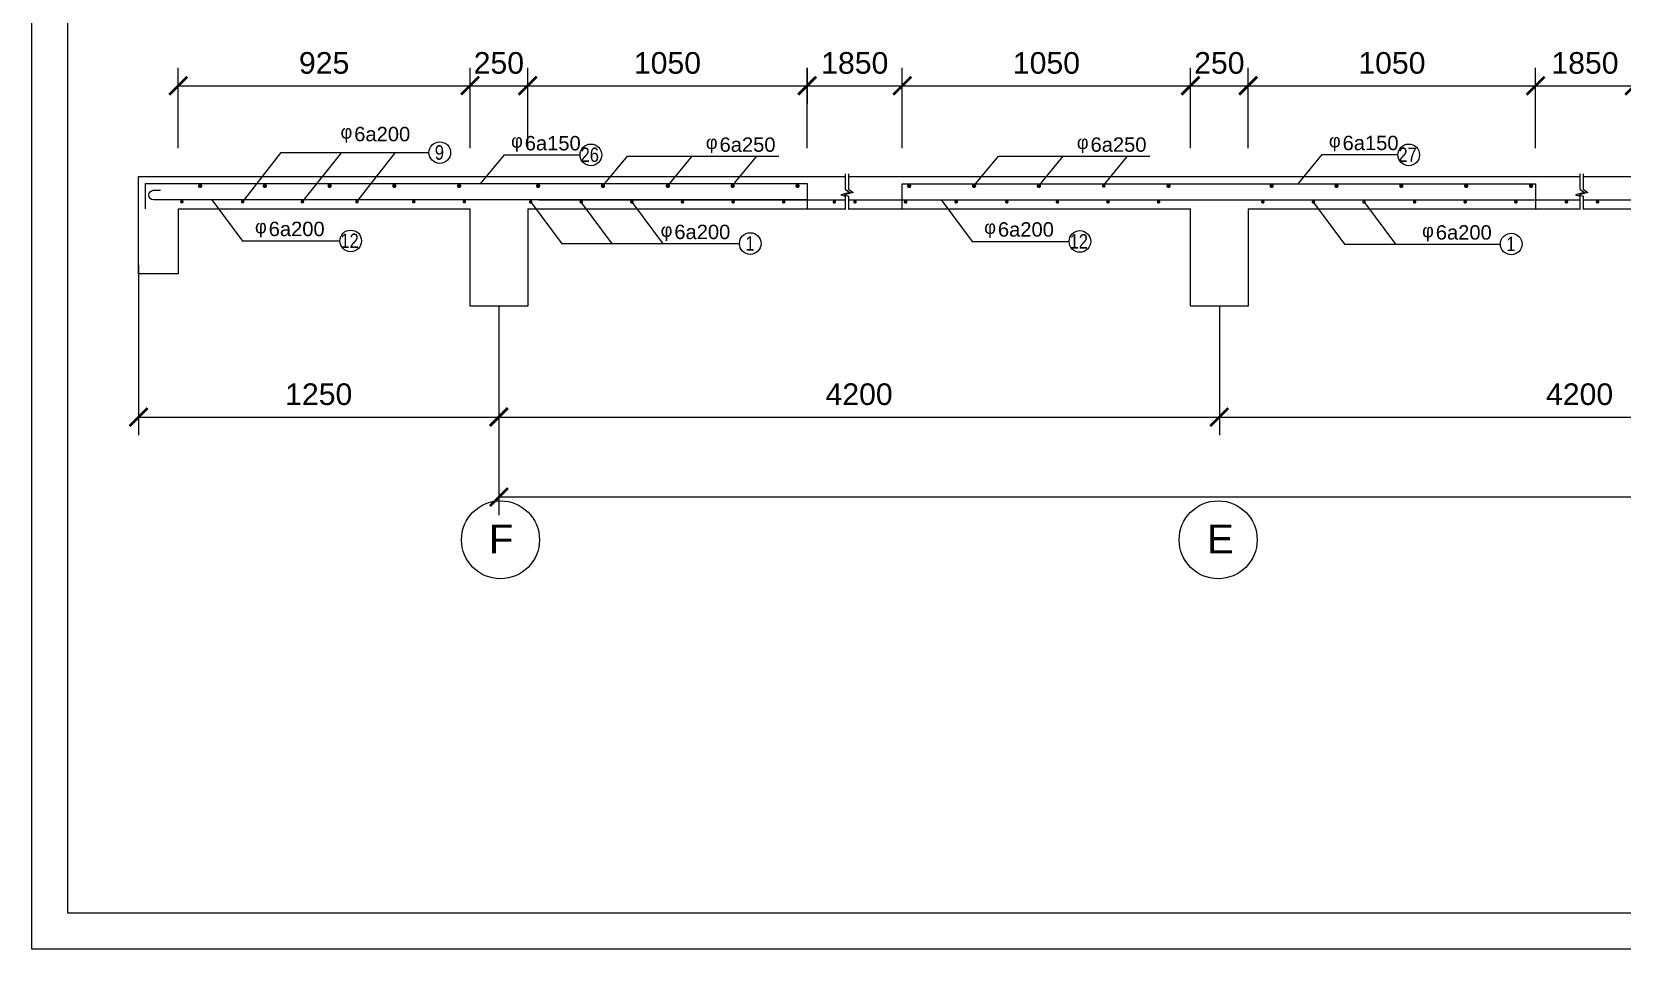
# Model space of a CAD drawing. Extents: x -103300 to -22645, y -943 to 55291.
# Drawn here: x -103300 to -81227, y -943 to 11795 of the extents above; entities that cross this region are included whole.
import ezdxf

# ---------------------------------------------------------------- set-up
doc = ezdxf.new("R2010")
doc.units = 0
doc.header["$LTSCALE"] = 40
doc.layers.get('0').update_dxf_attribs({"linetype": 'CONTINUOUS'})
doc.layers.get('DEFPOINTS').update_dxf_attribs({"linetype": 'CONTINUOUS'})
for name, color, linetype in [('BAO', 3, 'CONTINUOUS'), ('KTHUOT', 6, 'CONTINUOUS'), ('MANH', 2, 'CONTINUOUS'), ('TEXT', 7, 'CONTINUOUS'), ('THEP', 1, 'CONTINUOUS')]:
    doc.layers.add(name, color=color, linetype=linetype)
doc.styles.add('DIM-NEW', font='VHELVCN.TTF')
doc.styles.add('VNI-HELVE', font='VHELVEN.TTF')
doc.dimstyles.new('D1', dxfattribs={"dimscale": 0, "dimtxt": 300, "dimasz": 250, "dimexe": 250, "dimexo": 0, "dimgap": 160, "dimtad": 1, "dimdec": 0, "dimdsep": 46, "dimtxsty": 'VNI-HELVE', "dimblk1": 'ARCHTICK', "dimblk2": 'ARCHTICK', "dimsah": 1, "dimcen": 2.5, "dimclrd": 6, "dimclre": 6, "dimclrt": 6, "dimadec": 0, "dimazin": 0, "dimtfac": 1, "dimtdec": 0, "dimtmove": 0, "dimatfit": 3, "dimldrblk": 'ARCHTICK', "dimfxl": 0, "dimtolj": 1, "dimtzin": 0, "dimarcsym": 0})

# ---------------------------------------------------------------- blocks, each defined once
blk = doc.blocks.new('_ARCHTICK')
at = {"color": 0, "linetype": 'ByBlock', "const_width": 0.15}
blk.add_lwpolyline([(-0.5, -0.5), (0.5, 0.5)], dxfattribs=at)
blk = doc.blocks.new('*D522')
at = {"layer": 'DEFPOINTS', "color": 0, "linetype": 'Continuous'}
for p in [(-96818, 7986), (-46818, 7986), (-96818, 5334)]:
    blk.add_point(p, dxfattribs=at)
at = {"layer": 'KTHUOT', "color": 6, "linetype": 'Continuous', "lineweight": -2}
for p, q in [((-96818, 7986), (-96818, 5084)), ((-46818, 7986), (-46818, 5084)), ((-46818, 5334), (-96818, 5334))]:
    blk.add_line(p, q, dxfattribs=at)
at = {"layer": 'KTHUOT', "color": 6, "linetype": 'Continuous', "lineweight": -2, "xscale": 250, "yscale": 250, "zscale": 250, "rotation": 180}
blk.add_blockref('_ARCHTICK', (-96818, 5334), dxfattribs=at)
at = {"layer": 'KTHUOT', "color": 6, "linetype": 'Continuous', "lineweight": -2, "xscale": 250, "yscale": 250, "zscale": 250}
blk.add_blockref('_ARCHTICK', (-46818, 5334), dxfattribs=at)
at = {"layer": 'KTHUOT', "color": 6, "linetype": 'Continuous', "insert": (-71818, 5648), "char_height": 300, "attachment_point": 5, "style": 'VNI-HELVE'}
blk.add_mtext('\\A1;20800', dxfattribs=at)
blk = doc.blocks.new('*D516')
at = {"layer": 'DEFPOINTS', "color": 0}
for p in [(-86818, 7986), (-76818, 7986), (-76818, 6446)]:
    blk.add_point(p, dxfattribs=at)
at = {"layer": 'KTHUOT', "color": 6, "lineweight": -2}
for p, q in [((-86818, 7986), (-86818, 6196)), ((-76818, 7986), (-76818, 6196)), ((-86818, 6446), (-76818, 6446))]:
    blk.add_line(p, q, dxfattribs=at)
at = {"layer": 'KTHUOT', "color": 6, "lineweight": -2, "xscale": 250, "yscale": 250, "zscale": 250, "rotation": 180}
blk.add_blockref('_ARCHTICK', (-86818, 6446), dxfattribs=at)
at = {"layer": 'KTHUOT', "color": 6, "lineweight": -2, "xscale": 250, "yscale": 250, "zscale": 250}
blk.add_blockref('_ARCHTICK', (-76818, 6446), dxfattribs=at)
at = {"layer": 'KTHUOT', "color": 6, "insert": (-81818, 6761), "char_height": 300, "attachment_point": 5, "style": 'VNI-HELVE'}
blk.add_mtext('\\A1;4200', dxfattribs=at)
blk = doc.blocks.new('*D514')
at = {"layer": 'DEFPOINTS', "color": 0}
for p in [(-101818, 8556), (-96818, 7986), (-96818, 6446)]:
    blk.add_point(p, dxfattribs=at)
at = {"layer": 'KTHUOT', "color": 6, "lineweight": -2}
for p, q in [((-101818, 8556), (-101818, 6196)), ((-96818, 7986), (-96818, 6196)), ((-101818, 6446), (-96818, 6446))]:
    blk.add_line(p, q, dxfattribs=at)
at = {"layer": 'KTHUOT', "color": 6, "lineweight": -2, "xscale": 250, "yscale": 250, "zscale": 250, "rotation": 180}
blk.add_blockref('_ARCHTICK', (-101818, 6446), dxfattribs=at)
at = {"layer": 'KTHUOT', "color": 6, "lineweight": -2, "xscale": 250, "yscale": 250, "zscale": 250}
blk.add_blockref('_ARCHTICK', (-96818, 6446), dxfattribs=at)
at = {"layer": 'KTHUOT', "color": 6, "insert": (-99318, 6761), "char_height": 300, "attachment_point": 5, "style": 'VNI-HELVE'}
blk.add_mtext('\\A1;1250', dxfattribs=at)
blk = doc.blocks.new('*D515')
at = {"layer": 'DEFPOINTS', "color": 0}
for p in [(-96818, 7986), (-86818, 7986), (-86818, 6446)]:
    blk.add_point(p, dxfattribs=at)
at = {"layer": 'KTHUOT', "color": 6, "lineweight": -2}
for p, q in [((-96818, 7986), (-96818, 6196)), ((-86818, 7986), (-86818, 6196)), ((-96818, 6446), (-86818, 6446))]:
    blk.add_line(p, q, dxfattribs=at)
at = {"layer": 'KTHUOT', "color": 6, "lineweight": -2, "xscale": 250, "yscale": 250, "zscale": 250, "rotation": 180}
blk.add_blockref('_ARCHTICK', (-96818, 6446), dxfattribs=at)
at = {"layer": 'KTHUOT', "color": 6, "lineweight": -2, "xscale": 250, "yscale": 250, "zscale": 250}
blk.add_blockref('_ARCHTICK', (-86818, 6446), dxfattribs=at)
at = {"layer": 'KTHUOT', "color": 6, "insert": (-91818, 6761), "char_height": 300, "attachment_point": 5, "style": 'VNI-HELVE'}
blk.add_mtext('\\A1;4200', dxfattribs=at)
blk = doc.blocks.new('*D569')
at = {"layer": 'DEFPOINTS', "color": 0, "linetype": 'Continuous'}
for p in [(-97218, 11047), (-101268, 10181), (-97218, 10181)]:
    blk.add_point(p, dxfattribs=at)
at = {"layer": 'KTHUOT', "color": 6, "linetype": 'Continuous', "lineweight": -2}
for p, q in [((-101268, 10181), (-101268, 11297)), ((-97218, 10181), (-97218, 11297)), ((-101268, 11047), (-97218, 11047))]:
    blk.add_line(p, q, dxfattribs=at)
at = {"layer": 'KTHUOT', "color": 6, "linetype": 'Continuous', "lineweight": -2, "xscale": 250, "yscale": 250, "zscale": 250, "rotation": 180}
blk.add_blockref('_ARCHTICK', (-101268, 11047), dxfattribs=at)
at = {"layer": 'KTHUOT', "color": 6, "linetype": 'Continuous', "lineweight": -2, "xscale": 250, "yscale": 250, "zscale": 250}
blk.add_blockref('_ARCHTICK', (-97218, 11047), dxfattribs=at)
at = {"layer": 'KTHUOT', "color": 6, "linetype": 'Continuous', "insert": (-99243, 11361), "char_height": 300, "attachment_point": 5, "style": 'VNI-HELVE'}
blk.add_mtext('\\A1;925', dxfattribs=at)
blk = doc.blocks.new('*D570')
at = {"layer": 'DEFPOINTS', "color": 0, "linetype": 'Continuous'}
for p in [(-91219, 11047), (-92538, 10181), (-91219, 10181)]:
    blk.add_point(p, dxfattribs=at)
at = {"layer": 'KTHUOT', "color": 6, "linetype": 'Continuous', "lineweight": -2}
for p, q in [((-92538, 10181), (-92538, 11297)), ((-91219, 10181), (-91219, 11297)), ((-92538, 11047), (-91219, 11047))]:
    blk.add_line(p, q, dxfattribs=at)
at = {"layer": 'KTHUOT', "color": 6, "linetype": 'Continuous', "lineweight": -2, "xscale": 250, "yscale": 250, "zscale": 250, "rotation": 180}
blk.add_blockref('_ARCHTICK', (-92538, 11047), dxfattribs=at)
at = {"layer": 'KTHUOT', "color": 6, "linetype": 'Continuous', "lineweight": -2, "xscale": 250, "yscale": 250, "zscale": 250}
blk.add_blockref('_ARCHTICK', (-91219, 11047), dxfattribs=at)
at = {"layer": 'KTHUOT', "color": 6, "linetype": 'Continuous', "insert": (-91878, 11361), "char_height": 300, "attachment_point": 5, "style": 'VNI-HELVE'}
blk.add_mtext('\\A1;1850', dxfattribs=at)
blk = doc.blocks.new('*D571')
at = {"layer": 'DEFPOINTS', "color": 0, "linetype": 'Continuous'}
for p in [(-87218, 11047), (-91219, 10181), (-87218, 10181)]:
    blk.add_point(p, dxfattribs=at)
at = {"layer": 'KTHUOT', "color": 6, "linetype": 'Continuous', "lineweight": -2}
for p, q in [((-91219, 10181), (-91219, 11297)), ((-87218, 10181), (-87218, 11297)), ((-91219, 11047), (-87218, 11047))]:
    blk.add_line(p, q, dxfattribs=at)
at = {"layer": 'KTHUOT', "color": 6, "linetype": 'Continuous', "lineweight": -2, "xscale": 250, "yscale": 250, "zscale": 250, "rotation": 180}
blk.add_blockref('_ARCHTICK', (-91219, 11047), dxfattribs=at)
at = {"layer": 'KTHUOT', "color": 6, "linetype": 'Continuous', "lineweight": -2, "xscale": 250, "yscale": 250, "zscale": 250}
blk.add_blockref('_ARCHTICK', (-87218, 11047), dxfattribs=at)
at = {"layer": 'KTHUOT', "color": 6, "linetype": 'Continuous', "insert": (-89218, 11361), "char_height": 300, "attachment_point": 5, "style": 'VNI-HELVE'}
blk.add_mtext('\\A1;1050', dxfattribs=at)
blk = doc.blocks.new('*D572')
at = {"layer": 'DEFPOINTS', "color": 0}
for p in [(-86418, 11047), (-87218, 10181), (-86418, 10181)]:
    blk.add_point(p, dxfattribs=at)
at = {"layer": 'KTHUOT', "color": 6, "lineweight": -2}
for p, q in [((-87218, 10181), (-87218, 11297)), ((-86418, 10181), (-86418, 11297)), ((-87218, 11047), (-86418, 11047))]:
    blk.add_line(p, q, dxfattribs=at)
at = {"layer": 'KTHUOT', "color": 6, "lineweight": -2, "xscale": 250, "yscale": 250, "zscale": 250, "rotation": 180}
blk.add_blockref('_ARCHTICK', (-87218, 11047), dxfattribs=at)
at = {"layer": 'KTHUOT', "color": 6, "lineweight": -2, "xscale": 250, "yscale": 250, "zscale": 250}
blk.add_blockref('_ARCHTICK', (-86418, 11047), dxfattribs=at)
at = {"layer": 'KTHUOT', "color": 6, "insert": (-86818, 11361), "char_height": 300, "attachment_point": 5, "style": 'VNI-HELVE'}
blk.add_mtext('\\A1;250', dxfattribs=at)
blk = doc.blocks.new('*D589')
at = {"layer": 'DEFPOINTS', "color": 0, "linetype": 'Continuous'}
for p in [(-96418, 11047), (-97218, 10181), (-96418, 10181)]:
    blk.add_point(p, dxfattribs=at)
at = {"layer": 'KTHUOT', "color": 6, "linetype": 'Continuous', "lineweight": -2}
for p, q in [((-97218, 10181), (-97218, 11297)), ((-96418, 10181), (-96418, 11297)), ((-97218, 11047), (-96418, 11047))]:
    blk.add_line(p, q, dxfattribs=at)
at = {"layer": 'KTHUOT', "color": 6, "linetype": 'Continuous', "lineweight": -2, "xscale": 250, "yscale": 250, "zscale": 250, "rotation": 180}
blk.add_blockref('_ARCHTICK', (-97218, 11047), dxfattribs=at)
at = {"layer": 'KTHUOT', "color": 6, "linetype": 'Continuous', "lineweight": -2, "xscale": 250, "yscale": 250, "zscale": 250}
blk.add_blockref('_ARCHTICK', (-96418, 11047), dxfattribs=at)
at = {"layer": 'KTHUOT', "color": 6, "linetype": 'Continuous', "insert": (-96818, 11361), "char_height": 300, "attachment_point": 5, "style": 'VNI-HELVE'}
blk.add_mtext('\\A1;250', dxfattribs=at)
blk = doc.blocks.new('*D590')
at = {"layer": 'DEFPOINTS', "color": 0, "linetype": 'Continuous'}
for p in [(-92538, 11297), (-92538, 11047), (-96418, 10181)]:
    blk.add_point(p, dxfattribs=at)
at = {"layer": 'KTHUOT', "color": 6, "linetype": 'Continuous', "lineweight": -2}
for p, q in [((-96418, 10181), (-96418, 11297)), ((-92538, 11297), (-92538, 10797)), ((-96418, 11047), (-92538, 11047))]:
    blk.add_line(p, q, dxfattribs=at)
at = {"layer": 'KTHUOT', "color": 6, "linetype": 'Continuous', "lineweight": -2, "xscale": 250, "yscale": 250, "zscale": 250, "rotation": 180}
blk.add_blockref('_ARCHTICK', (-96418, 11047), dxfattribs=at)
at = {"layer": 'KTHUOT', "color": 6, "linetype": 'Continuous', "lineweight": -2, "xscale": 250, "yscale": 250, "zscale": 250}
blk.add_blockref('_ARCHTICK', (-92538, 11047), dxfattribs=at)
at = {"layer": 'KTHUOT', "color": 6, "linetype": 'Continuous', "insert": (-94478, 11361), "char_height": 300, "attachment_point": 5, "style": 'VNI-HELVE'}
blk.add_mtext('\\A1;1050', dxfattribs=at)
blk = doc.blocks.new('*D591')
at = {"layer": 'DEFPOINTS', "color": 0, "linetype": 'Continuous'}
for p in [(-82428, 11047), (-86418, 10181), (-82428, 10181)]:
    blk.add_point(p, dxfattribs=at)
at = {"layer": 'KTHUOT', "color": 6, "linetype": 'Continuous', "lineweight": -2}
for p, q in [((-86418, 10181), (-86418, 11297)), ((-82428, 10181), (-82428, 11297)), ((-86418, 11047), (-82428, 11047))]:
    blk.add_line(p, q, dxfattribs=at)
at = {"layer": 'KTHUOT', "color": 6, "linetype": 'Continuous', "lineweight": -2, "xscale": 250, "yscale": 250, "zscale": 250, "rotation": 180}
blk.add_blockref('_ARCHTICK', (-86418, 11047), dxfattribs=at)
at = {"layer": 'KTHUOT', "color": 6, "linetype": 'Continuous', "lineweight": -2, "xscale": 250, "yscale": 250, "zscale": 250}
blk.add_blockref('_ARCHTICK', (-82428, 11047), dxfattribs=at)
at = {"layer": 'KTHUOT', "color": 6, "linetype": 'Continuous', "insert": (-84423, 11361), "char_height": 300, "attachment_point": 5, "style": 'VNI-HELVE'}
blk.add_mtext('\\A1;1050', dxfattribs=at)
blk = doc.blocks.new('*D592')
at = {"layer": 'DEFPOINTS', "color": 0, "linetype": 'Continuous'}
for p in [(-81059, 11047), (-82428, 10181), (-81059, 10181)]:
    blk.add_point(p, dxfattribs=at)
at = {"layer": 'KTHUOT', "color": 6, "linetype": 'Continuous', "lineweight": -2}
for p, q in [((-82428, 10181), (-82428, 11297)), ((-81059, 10181), (-81059, 11297)), ((-82428, 11047), (-81059, 11047))]:
    blk.add_line(p, q, dxfattribs=at)
at = {"layer": 'KTHUOT', "color": 6, "linetype": 'Continuous', "lineweight": -2, "xscale": 250, "yscale": 250, "zscale": 250, "rotation": 180}
blk.add_blockref('_ARCHTICK', (-82428, 11047), dxfattribs=at)
at = {"layer": 'KTHUOT', "color": 6, "linetype": 'Continuous', "lineweight": -2, "xscale": 250, "yscale": 250, "zscale": 250}
blk.add_blockref('_ARCHTICK', (-81059, 11047), dxfattribs=at)
at = {"layer": 'KTHUOT', "color": 6, "linetype": 'Continuous', "insert": (-81743, 11361), "char_height": 300, "attachment_point": 5, "style": 'VNI-HELVE'}
blk.add_mtext('\\A1;1850', dxfattribs=at)

msp = doc.modelspace()

# ---------------------------------------------------------------- linework, layer by layer
at = {"layer": 'BAO', "linetype": 'Continuous'}
for p, q in [((-101817.9, 9786.5), (-92012.8, 9786.5)), ((-101817.9, 8436.4), (-101817.9, 9786.5)), ((-91966.3, 9786.5), (-81815.8, 9786.5)), ((-81769.3, 9786.5), (-76417.9, 9786.5)), ((-101267.6, 9336.8), (-97217.9, 9336.8)), ((-101267.6, 9336.8), (-101267.6, 8436.4)), ((-97217.9, 7986.4), (-97217.9, 9336.8)), ((-96417.9, 9336.8), (-92009.9, 9336.8)), ((-96417.9, 9336.8), (-96417.9, 7986.4)), ((-91963.4, 9336.8), (-87217.9, 9336.8)), ((-87217.9, 7986.4), (-87217.9, 9336.8)), ((-86417.9, 9336.8), (-81813, 9336.8)), ((-86417.9, 9336.8), (-86417.9, 7986.4)), ((-81766.5, 9336.8), (-77217.9, 9336.8)), ((-101267.6, 8436.4), (-101817.9, 8436.4)), ((-96417.9, 7986.4), (-97217.9, 7986.4)), ((-86417.9, 7986.4), (-87217.9, 7986.4))]:
    msp.add_line(p, q, dxfattribs=at)
at = {"layer": 'BAO', "color": 3, "linetype": 'Continuous'}
for points in [[(-22645, -943.4), (-103300.5, -943.4), (-103300.5, 55290.9), (-22645, 55290.9)], [(-23145, -443.4), (-102800.5, -443.4), (-102800.5, 54790.9), (-23145, 54790.9)]]:
    msp.add_lwpolyline(points, close=True, dxfattribs=at)
at = {"layer": 'BAO', "linetype": 'Continuous'}
for points in [[(-92012.8, 9823.5), (-92012.8, 9608.4), (-91944.8, 9563.3), (-92071.9, 9529.2), (-92009.9, 9513.8), (-92009.9, 9327.9)], [(-91966.3, 9823.5), (-91966.3, 9608.4), (-91898.3, 9563.3), (-92025.4, 9529.2), (-91963.4, 9513.8), (-91963.4, 9327.9)], [(-81815.8, 9823.5), (-81815.8, 9608.4), (-81747.9, 9563.3), (-81875, 9529.2), (-81813, 9513.8), (-81813, 9327.9)], [(-81769.3, 9823.5), (-81769.3, 9608.4), (-81701.4, 9563.3), (-81828.5, 9529.2), (-81766.5, 9513.8), (-81766.5, 9327.9)]]:
    msp.add_lwpolyline(points, dxfattribs=at)
at = {"layer": 'BAO', "color": 3, "linetype": 'Continuous'}
for centre in [(-96795.4, 4741.6), (-86834.5, 4741.6)]:
    msp.add_circle(centre, 541.1, dxfattribs=at)
at = {"layer": 'KTHUOT', "color": 6, "linetype": 'Continuous'}
for centre in [(-97638.4, 10117.5), (-95540.6, 10086.1), (-84189.4, 10086.1), (-98874.3, 8891.4), (-93328.4, 8855.2), (-88752.7, 8884.3), (-82766.8, 8848.2)]:
    msp.add_circle(centre, 150, dxfattribs=at)
at = {"layer": 'MANH', "color": 2, "linetype": 'Continuous'}
for p, q in [((-97076, 9681.7), (-96741, 10086.1)), ((-96741, 10086.1), (-95690.6, 10086.1)), ((-95368.7, 9661.9), (-95033.7, 10066.3)), ((-95033.7, 10066.3), (-92932.9, 10066.3)), ((-94468.1, 9661.9), (-94133.1, 10066.3)), ((-93574.3, 9661.9), (-93239.3, 10066.3)), ((-90219.9, 9661.9), (-89884.9, 10066.3)), ((-89884.9, 10066.3), (-87784.2, 10066.3)), ((-89319.3, 9661.9), (-88984.3, 10066.3)), ((-88425.6, 9661.9), (-88090.6, 10066.3)), ((-85724.8, 9685), (-85389.8, 10089.4)), ((-85389.8, 10089.4), (-84339.4, 10089.4)), ((-100802.7, 9463.4), (-100372, 8884.3)), ((-96371.5, 9427.2), (-95940.7, 8848.2)), ((-95674.3, 9427.2), (-95243.5, 8848.2)), ((-94969.2, 9427.2), (-94538.4, 8848.2)), ((-90681.2, 9463.4), (-90250.4, 8884.3)), ((-85510.7, 9427.2), (-85079.9, 8848.2)), ((-84805.3, 9427.2), (-84374.5, 8848.2)), ((-100372, 8891.4), (-99024.3, 8891.4)), ((-95940.7, 8855.2), (-93478.4, 8855.2)), ((-90250.4, 8884.3), (-88902.7, 8884.3)), ((-85079.9, 8848.2), (-82916.8, 8848.2))]:
    msp.add_line(p, q, dxfattribs=at)
for points in [[(-100373.8, 9436), (-99839, 10117.5), (-97788.4, 10117.5)], [(-99533.1, 9445.9), (-98998.3, 10117.5)], [(-98787, 9436), (-98252.2, 10117.5)]]:
    msp.add_lwpolyline(points, dxfattribs=at)
at = {"layer": 'THEP'}
msp.add_line((-101723.7, 9336.8), (-101723.7, 9687.3), dxfattribs=at)
for points in [[(-101723.7, 9687.3), (-92538, 9687.3), (-92538, 9336.8)], [(-91219, 9336.8), (-91219, 9685), (-82428.2, 9685), (-82428.2, 9336.8)], [(-96924.4, 9460.5), (-101611.3, 9460.5)], [(-96263.7, 9460.5), (-96924.4, 9460.5)], [(-96263.7, 9460.5), (-92009.9, 9460.5)], [(-91963.4, 9460.5), (-81813, 9460.5)], [(-81766.5, 9460.5), (-76694.2, 9460.5)]]:
    msp.add_lwpolyline(points, dxfattribs=at)
at = {"layer": 'THEP', "color": 1, "linetype": 'Continuous'}
msp.add_lwpolyline([(-92538, 9460.5), (-101611.3, 9460.5, -1), (-101611.3, 9594.5), (-101514.7, 9594.5)], format="xyb", dxfattribs=at)
at = {"layer": 'THEP', "color": 1, "linetype": 'Continuous', "const_width": 30}
for points in [[(-100978.7, 9655.2, 1), (-100948.7, 9655.2, 1)], [(-100081.2, 9655.2, 1), (-100051.2, 9655.2, 1)], [(-99181.5, 9655.2, 1), (-99151.5, 9655.2, 1)], [(-98284, 9655.2, 1), (-98254, 9655.2, 1)], [(-97384, 9655.2, 1), (-97354, 9655.2, 1)], [(-96287.7, 9655.2, 1), (-96257.7, 9655.2, 1)], [(-95387.7, 9655.2, 1), (-95357.7, 9655.2, 1)], [(-94487.7, 9655.2, 1), (-94457.7, 9655.2, 1)], [(-93587.7, 9655.2, 1), (-93557.7, 9655.2, 1)], [(-92687.7, 9655.2, 1), (-92657.7, 9655.2, 1)], [(-91137.5, 9655.2, 1), (-91107.5, 9655.2, 1)], [(-90237.5, 9655.2, 1), (-90207.5, 9655.2, 1)], [(-89337.5, 9655.2, 1), (-89307.5, 9655.2, 1)], [(-87537.5, 9655.2, 1), (-87507.5, 9655.2, 1)], [(-87537.5, 9655.2, 1), (-87507.5, 9655.2, 1)], [(-86107, 9655.2, 1), (-86077, 9655.2, 1)], [(-85207, 9655.2, 1), (-85177, 9655.2, 1)], [(-84307, 9655.2, 1), (-84277, 9655.2, 1)], [(-83407, 9655.2, 1), (-83377, 9655.2, 1)], [(-82507, 9655.2, 1), (-82477, 9655.2, 1)]]:
    msp.add_lwpolyline(points, format="xyb", close=True, dxfattribs=at)
at = {"layer": 'THEP', "const_width": 25}
for points in [[(-100078.7, 9655.2, 1), (-100053.7, 9655.2, 1)], [(-99179, 9655.2, 1), (-99154, 9655.2, 1)], [(-98281.5, 9655.2, 1), (-98256.5, 9655.2, 1)], [(-97381.5, 9655.2, 1), (-97356.5, 9655.2, 1)], [(-96285.2, 9655.2, 1), (-96260.2, 9655.2, 1)], [(-95385.2, 9655.2, 1), (-95360.2, 9655.2, 1)], [(-94485.2, 9655.2, 1), (-94460.2, 9655.2, 1)], [(-93585.2, 9655.2, 1), (-93560.2, 9655.2, 1)], [(-92685.2, 9655.2, 1), (-92660.2, 9655.2, 1)], [(-91135, 9655.2, 1), (-91110, 9655.2, 1)], [(-90235, 9655.2, 1), (-90210, 9655.2, 1)], [(-89335, 9655.2, 1), (-89310, 9655.2, 1)], [(-88435, 9655.2, 1), (-88410, 9655.2, 1)], [(-87535, 9655.2, 1), (-87510, 9655.2, 1)], [(-86104.5, 9655.2, 1), (-86079.5, 9655.2, 1)], [(-85204.5, 9655.2, 1), (-85179.5, 9655.2, 1)], [(-84304.5, 9655.2, 1), (-84279.5, 9655.2, 1)], [(-83404.5, 9655.2, 1), (-83379.5, 9655.2, 1)], [(-82504.5, 9655.2, 1), (-82479.5, 9655.2, 1)], [(-101229.8, 9436, 1), (-101204.8, 9436, 1)], [(-100386.3, 9436, 1), (-100361.3, 9436, 1)], [(-99556.8, 9436, 1), (-99531.8, 9436, 1)], [(-98799.5, 9436, 1), (-98774.5, 9436, 1)], [(-98011.8, 9436, 1), (-97986.8, 9436, 1)], [(-97309.4, 9436, 1), (-97284.4, 9436, 1)], [(-96389, 9433.5, 1), (-96364, 9433.5, 1)], [(-95686.6, 9433.5, 1), (-95661.6, 9433.5, 1)], [(-94984.2, 9433.5, 1), (-94959.2, 9433.5, 1)], [(-94281.8, 9433.5, 1), (-94256.8, 9433.5, 1)], [(-93579.3, 9433.5, 1), (-93554.3, 9433.5, 1)], [(-92876.9, 9433.8, 1), (-92851.9, 9433.8, 1)], [(-92174.5, 9433.8, 1), (-92149.5, 9433.8, 1)], [(-91887.8, 9433.5, 1), (-91862.8, 9433.5, 1)], [(-91185.4, 9433.5, 1), (-91160.4, 9433.5, 1)], [(-90483, 9433.5, 1), (-90458, 9433.5, 1)], [(-89780.5, 9433.5, 1), (-89755.5, 9433.5, 1)], [(-89078.1, 9433.5, 1), (-89053.1, 9433.5, 1)], [(-88375.7, 9433.8, 1), (-88350.7, 9433.8, 1)], [(-87673.3, 9434.1, 1), (-87648.3, 9434.1, 1)], [(-86227.3, 9433.5, 1), (-86202.3, 9433.5, 1)], [(-85524.9, 9433.5, 1), (-85499.9, 9433.5, 1)], [(-84822.5, 9433.5, 1), (-84797.5, 9433.5, 1)], [(-84120, 9433.5, 1), (-84095, 9433.5, 1)], [(-83417.6, 9433.5, 1), (-83392.6, 9433.5, 1)], [(-82715.2, 9433.8, 1), (-82690.2, 9433.8, 1)], [(-82012.8, 9434.1, 1), (-81987.8, 9434.1, 1)], [(-81581.5, 9433.5, 1), (-81556.5, 9433.5, 1)]]:
    msp.add_lwpolyline(points, format="xyb", close=True, dxfattribs=at)

# ---------------------------------------------------------------- texts
at = {"layer": 'TEXT'}
for s, height, style, p in [('9', 200, 'DIM-NEW', (-97706.7, 10019.4)), ('26', 200, 'DIM-NEW', (-95683.7, 9988.1)), ('27', 200, 'DIM-NEW', (-84332.6, 9988.1)), ('12', 200, 'DIM-NEW', (-99017.4, 8793.3)), ('1', 200, 'DIM-NEW', (-93396.7, 8757.1)), ('12', 200, 'DIM-NEW', (-88895.9, 8786.2)), ('1', 200, 'DIM-NEW', (-82835.1, 8750.1)), ('F', 400, 'VNI-HELVE', (-96957.6, 4552.1)), ('E', 400, 'VNI-HELVE', (-86989.4, 4552.1))]:
    msp.add_text(s, height=height, dxfattribs=dict(at, style=style)).set_placement(p)
at = {"layer": 'TEXT', "attachment_point": 1, "style": 'VNI-HELVE'}
for s, insert, char_height, width in [('{\\fSymbol|b0|i0|c2|p16;f}', (-99014.9, 10501.3), 187.5, 1273.426), ('6a200', (-98825.2, 10475.3), 200, 798.079), ('{\\fSymbol|b0|i0|c2|p16;f}', (-96648.3, 10374.7), 187.5, 1273.426), ('6a150', (-96458.6, 10348.6), 200, 798.079), ('{\\fSymbol|b0|i0|c2|p16;f}', (-93944.4, 10354.8), 187.5, 1273.426), ('6a250', (-93754.7, 10328.8), 200, 798.079), ('{\\fSymbol|b0|i0|c2|p16;f}', (-88795.7, 10354.8), 187.5, 1273.426), ('6a250', (-88605.9, 10328.8), 200, 798.079), ('{\\fSymbol|b0|i0|c2|p16;f}', (-85297.1, 10377.9), 187.5, 1273.426), ('6a150', (-85107.4, 10351.9), 200, 798.079), ('{\\fSymbol|b0|i0|c2|p16;f}', (-100202.5, 9183.9), 187.5, 1273.426), ('6a200', (-100012.7, 9157.9), 200, 798.079), ('{\\fSymbol|b0|i0|c2|p16;f}', (-94572.1, 9135.6), 187.5, 1273.426), ('6a200', (-94382.4, 9116.6), 200, 798.079), ('{\\fSymbol|b0|i0|c2|p16;f}', (-90080.9, 9176.9), 187.5, 1273.426), ('6a200', (-89891.2, 9150.9), 200, 798.079), ('{\\fSymbol|b0|i0|c2|p16;f}', (-84003.5, 9128.6), 187.5, 1273.426), ('6a200', (-83813.8, 9109.6), 200, 798.079)]:
    msp.add_mtext(s, dxfattribs=dict(at, insert=insert, char_height=char_height, width=width))

# ---------------------------------------------------------------- dimensions: what is measured, and where the dimension line sits
at = {"layer": 'KTHUOT', "color": 6, "linetype": 'Continuous'}
for base, p1, p2, text, override, picture, middle in [((-97217.9, 11046.7), (-101267.6, 10181.2), (-97217.9, 10181.2), '925', {"dimscale": 1}, '*D569', (-99242.8, 11360.8)), ((-92538, 11046.7), (-96417.9, 10181.2), (-92538, 11296.7), '1050', {"dimscale": 1, "dimtmove": 1}, '*D590', (-94477.9, 11360.8)), ((-91219, 11046.7), (-92538, 10181.2), (-91219, 10181.2), '1850', {"dimscale": 1, "dimtmove": 1}, '*D570', (-91878.5, 11360.8)), ((-87217.9, 11046.7), (-91219, 10181.2), (-87217.9, 10181.2), '1050', {"dimscale": 1, "dimtmove": 1}, '*D571', (-89218.4, 11360.8)), ((-82428.2, 11046.7), (-86417.9, 10181.2), (-82428.2, 10181.2), '1050', {"dimscale": 1}, '*D591', (-84423.1, 11360.8)), ((-81058.8, 11046.7), (-82428.2, 10181.2), (-81058.8, 10181.2), '1850', {"dimscale": 1, "dimtmove": 1}, '*D592', (-81743.5, 11360.8)), ((-96817.9, 5333.5), (-46817.9, 7986.4), (-96817.9, 7986.4), '20800', {"dimscale": 1}, '*D522', (-71817.9, 5647.7))]:
    dim = msp.add_linear_dim(base=base, p1=p1, p2=p2, text=text, dimstyle='D1', override=override, dxfattribs=at)
    dim.commit()
    dim.dimension.update_dxf_attribs({"geometry": picture, "text_midpoint": middle})
dim = msp.add_linear_dim(base=(-96417.9, 11046.7), p1=(-97217.9, 10181.2), p2=(-96417.9, 10181.2), text='250', dimstyle='D1', override={"dimscale": 1}, dxfattribs=at)
dim.commit()
dim.dimension.update_dxf_attribs({"geometry": '*D589', "text_midpoint": (-96817.9, 11046.7), "dimtype": 160})
at = {"layer": 'KTHUOT'}
dim = msp.add_linear_dim(base=(-86417.9, 11046.7), p1=(-87217.9, 10181.2), p2=(-86417.9, 10181.2), text='250', dimstyle='D1', override={"dimscale": 1}, dxfattribs=at)
dim.commit()
dim.dimension.update_dxf_attribs({"geometry": '*D572', "text_midpoint": (-86817.9, 11046.7), "dimtype": 160})
for base, p1, p2, text, picture, middle in [((-96817.9, 6446.5), (-101817.9, 8555.6), (-96817.9, 7986.4), '1250', '*D514', (-99317.9, 6760.6)), ((-86817.9, 6446.5), (-96817.9, 7986.4), (-86817.9, 7986.4), '4200', '*D515', (-91817.9, 6760.6)), ((-76817.9, 6446.5), (-86817.9, 7986.4), (-76817.9, 7986.4), '4200', '*D516', (-81817.9, 6760.6))]:
    dim = msp.add_linear_dim(base=base, p1=p1, p2=p2, text=text, dimstyle='D1', override={"dimscale": 1}, dxfattribs=at)
    dim.commit()
    dim.dimension.update_dxf_attribs({"geometry": picture, "text_midpoint": middle})

doc.saveas('drawing.dxf')
